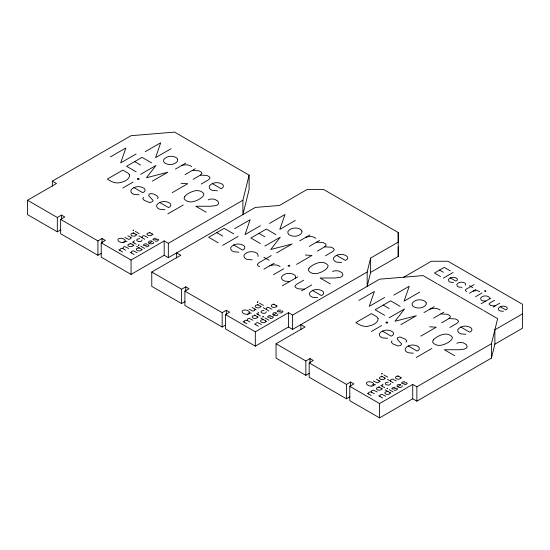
<?xml version="1.0" encoding="UTF-8"?>
<svg xmlns="http://www.w3.org/2000/svg" width="550" height="550" viewBox="0 0 550 550"><rect width="100%" height="100%" fill="white"/><g stroke="black" fill="none" stroke-linecap="round" stroke-linejoin="round"><path stroke-width="0.82" d="M125.682 250.25L122.918 248.655L123.193 247.225L124.85 246.579L128.721 248.497M249.947 321.998L247.184 320.403L247.459 318.972L249.116 318.326L252.986 320.238M300.884 329.691L300.891 324.624L305.03 327.016L276.038 343.757L276.038 358.105L305.855 375.32L309.306 373.333M374.213 393.745L371.456 392.15L371.724 390.713L373.381 390.074L377.259 391.985M101.372 253.275L97.921 255.269L60.638 233.743L60.638 219.395L97.921 240.921L102.059 238.528L105.373 240.439L101.234 242.832L101.234 257.18L131.058 274.402L164.196 255.269L168.334 257.661L255.324 207.439L279.489 205.446L307.099 189.502L323.668 189.502L398.234 232.547L398.228 242.117L370.618 258.06L367.166 272.009L367.166 286.357L370.618 272.408L398.228 256.465L398.234 246.902M349.903 396.77L346.452 398.764L309.169 377.238L309.169 362.89L346.452 384.409L350.597 382.023L353.911 383.934L349.766 386.327L349.766 400.675L379.589 417.89L412.727 398.764L412.727 384.409L416.873 386.801L491.432 343.757L497.647 318.643L483.56 310.516M412.727 398.764L416.873 401.149L416.873 386.801M416.873 401.149L491.432 358.105L491.432 343.757M491.432 358.105L494.883 344.156L494.883 329.808L522.5 313.864M130.646 237.332L130.371 238.769L128.707 239.408L124.836 237.497M254.911 309.079L254.636 310.509L252.979 311.149L249.109 309.238M379.177 380.827L378.902 382.257L377.245 382.896L373.374 380.985M258.005 256.438L258.026 254.719L257.283 253.454C253.385 250.656 246.888 251.061 244.014 255.145L244.035 256.864L244.75 258.122L246.971 259.407L252.127 259.834M295.577 278.128L295.604 276.416L294.855 275.144C290.957 272.346 284.46 272.752 281.586 276.836L281.607 278.554L282.322 279.812L284.543 281.098L289.699 281.524M465.692 285.161L465.231 283.271C462.763 281.497 458.645 281.758 456.823 284.343L457.291 286.227L458.7 287.045L461.966 287.313M489.493 298.904L489.033 297.014C486.564 295.24 482.446 295.494 480.631 298.086L481.092 299.97L482.501 300.788L485.767 301.056M249.109 175.154L249.109 189.502L242.894 214.617L242.894 200.262L249.109 175.154L174.549 132.11L131.058 135.692L52.353 181.136L52.353 186.196M157.472 198.646L158.221 197.354L156.75 195.663L154.529 194.384L151.58 193.518L149.359 193.964L148.637 195.222L149.38 196.515L153.051 200.337A3.644 2.104 0 0 1 149.373 202.462L144.217 200.337L142.732 198.626L143.481 197.361M406.003 342.134L406.752 340.842L405.281 339.157L400.111 337.006L397.891 337.452L397.169 338.711L397.918 340.003L401.582 343.826A3.644 2.104 0 0 1 397.904 345.95L392.748 343.826L391.263 342.121L392.013 340.849M193.112 179.321L200.482 175.072L201.974 173.374L201.204 172.088L199.004 170.816L192.363 170.39M317.377 251.068L324.748 246.819L326.239 245.114L325.469 243.836L323.269 242.564L316.635 242.131M441.65 322.816L449.013 318.56L450.512 316.862L449.735 315.576L447.542 314.311L440.901 313.878M60.775 229.838L57.324 231.832L27.5 214.617L27.5 200.262L56.499 183.521L52.353 181.136M110.371 156.929L125.854 147.991L120.704 162.896L136.187 153.959M145.228 151.676L160.71 142.746L155.567 157.644L171.043 148.706M27.5 200.262L57.324 217.484L61.469 215.091L64.783 217.002L60.638 219.395M140.559 174.357L156.035 165.419L146.451 177.753L167.819 172.219L152.343 181.156M122.843 187.997L133.155 182.043M133.904 187.577L142.746 192.686L144.217 191.833A5.851 3.376 0 0 0 144.217 188.43C140.319 185.632 133.822 186.038 130.948 190.121L130.969 191.84L131.684 193.098L133.904 194.384L139.061 194.81M175.416 169.104L185.728 163.151M184.999 174.639L195.312 168.685M172.239 192.644L187.715 183.707L181.101 183.288M159.692 202.469L168.534 207.57L170.005 206.724A5.851 3.376 0 0 0 170.005 203.321C166.107 200.523 159.61 200.929 156.736 205.012L156.757 206.731L157.472 207.989L159.692 209.275L164.849 209.694M201.224 184.009L208.594 179.754L210.066 178.042L209.316 176.77L207.096 175.491L200.482 175.072M212.266 183.576L221.1 188.678L222.571 187.825A5.851 3.376 0 0 0 222.571 184.429C218.673 181.624 212.176 182.029 209.303 186.12L209.33 187.832L210.038 189.097L212.266 190.383L217.415 190.802M167.784 213.943L183.26 205.006M134.509 240.687L133.403 241.643L133.959 242.921M208.312 199.87L209.062 199.437A6.181 3.568 0 0 1 214.954 199.437L217.903 201.135L218.625 203.28A4.799 2.771 0 0 1 214.232 205.817L210.533 206.25L195.807 206.25L206.119 212.204M149.009 243.32L152.322 241.409L151.772 241.093A2.193 1.265 0 0 0 149.559 241.093L148.727 241.574L148.459 242.688L150.659 243.966L153.429 243.32L153.704 242.206M101.234 242.832L131.058 260.054L164.196 240.921L168.334 243.313L242.894 200.262M185.041 301.586L181.589 303.579L151.766 286.357L151.766 272.009L180.764 255.269L176.619 252.876L176.619 257.943M234.637 228.669L250.119 219.739L244.977 234.637L260.452 225.699M222.654 245.369L238.129 236.431M269.5 223.424L284.976 214.486L279.833 229.391L295.309 220.454M233.716 244.949L242.55 250.051L244.021 249.198A5.851 3.376 0 0 0 244.021 245.802C240.123 242.997 233.626 243.403 230.752 247.493L230.78 249.205L231.488 250.47L233.716 251.749L238.865 252.175M151.766 272.009L181.589 289.231L185.735 286.839L189.049 288.75L184.903 291.143L184.903 305.491L222.186 327.016L225.637 325.022M264.825 246.097L280.301 237.16L270.717 249.501L292.084 243.966L276.609 252.904M271.288 255.571L258.754 262.804L257.29 264.516L258.005 265.774L259.504 266.64M299.681 240.852L309.994 234.898M263.897 269.177L274.209 263.223M309.265 246.386L319.577 240.433M273.481 274.711L283.793 268.757M296.505 264.392L311.981 255.454L305.367 255.035M184.903 291.143L222.186 312.668L226.325 310.276L229.639 312.187L225.5 314.579L225.5 328.928L255.324 346.149L288.461 327.016L292.607 329.409L379.589 279.187L423.087 275.598L437.168 283.731M325.49 255.75L332.86 251.501L334.331 249.789L333.582 248.518L331.361 247.232L324.748 246.819M282.343 285.766L297.798 276.843M336.531 255.324L345.366 260.425L346.837 259.572A5.851 3.376 0 0 0 346.837 256.169C342.946 253.371 336.449 253.777 333.568 257.868L333.596 259.579L334.311 260.844L336.531 262.123L341.688 262.549M303.669 280.232L296.306 284.488L294.841 286.192L295.577 287.471L297.798 288.75L304.418 289.169M258.775 312.434L257.668 313.383L258.225 314.669M332.578 271.611L333.327 271.178A6.181 3.568 0 0 1 339.219 271.178L342.169 272.882L342.891 275.028A4.799 2.771 0 0 1 338.498 277.564L334.799 277.998L320.072 277.998L330.385 283.951M301.469 290.868L311.781 284.921M312.503 290.441L321.344 295.543L322.816 294.69A5.851 3.376 0 0 0 322.816 291.287C318.918 288.489 312.421 288.894 309.547 292.985L309.567 294.697L310.282 295.962L312.503 297.241L317.659 297.667M273.274 315.067L276.588 313.156L276.038 312.833A2.193 1.265 0 0 0 273.831 312.833L272.993 313.314L272.724 314.435L274.931 315.707L276.863 315.549L277.695 315.067L277.97 313.954M225.5 314.579L255.324 331.801L288.461 312.668L292.607 315.061L367.166 272.009M358.909 300.417L374.385 291.479L369.243 306.384L384.718 297.447M403.755 277.193L431.365 261.25L447.941 261.25L522.5 304.294L522.5 328.212L494.883 344.156M393.766 295.171L409.241 286.234L404.099 301.132L419.574 292.201M443.293 278.149L453.097 272.491M276.038 343.757L305.855 360.972L310.001 358.579L313.314 360.498L309.169 362.89M450.299 277.881L455.902 281.119L456.83 280.576A3.706 2.138 0 0 0 456.83 278.424C454.362 276.65 450.251 276.904 448.429 279.496L448.889 281.38L450.299 282.191L453.564 282.466M389.091 317.845L404.573 308.907L394.982 321.248L416.357 315.714L400.874 324.651M371.381 331.485L381.686 325.531M382.436 331.066L391.277 336.174L392.748 335.321A5.851 3.376 0 0 0 392.748 331.918C388.85 329.12 382.353 329.526 379.479 333.616L379.5 335.328L380.215 336.593L382.436 337.872L387.592 338.298M423.947 312.593L434.259 306.646M474.1 284.611L466.166 289.197L465.238 290.276L466.641 291.624M469.425 293.232L475.956 289.465M433.538 318.127L443.843 312.18M475.496 296.739L482.027 292.971M420.771 336.132L436.253 327.202L429.632 326.782M481.112 303.744L490.902 298.093M408.224 345.957L417.065 351.058L418.536 350.212A5.851 3.376 0 0 0 418.536 346.809C414.638 344.011 408.141 344.417 405.268 348.501L405.288 350.219L406.003 351.478L408.224 352.763L413.38 353.189M494.615 300.238L489.954 302.933L489.026 304.012L490.902 305.635L495.089 305.896M449.763 327.498L457.126 323.249L458.597 321.53L457.854 320.265L455.627 318.979L449.013 318.56M493.226 306.976L499.757 303.208M460.797 327.064L469.638 332.166L471.109 331.32A5.851 3.376 0 0 0 471.109 327.917C467.211 325.119 460.714 325.524 457.841 329.608L457.861 331.327L458.576 332.585L460.797 333.871L465.953 334.297M500.218 306.701L505.814 309.939L506.749 309.396A3.706 2.138 0 0 0 506.749 307.244C504.281 305.47 500.163 305.724 498.341 308.316L498.809 310.2L500.218 311.011L503.484 311.279M416.316 357.431L431.791 348.494M383.041 384.182L381.941 385.131L382.491 386.409M456.851 343.358L457.6 342.925A6.181 3.568 0 0 1 463.492 342.925L466.434 344.623L467.163 346.775A4.799 2.771 0 0 1 462.763 349.312L459.071 349.745L444.338 349.745L454.651 355.692M397.54 386.815L400.861 384.897L400.304 384.581A2.193 1.265 0 0 0 398.097 384.581L397.265 385.062L396.99 386.183L399.197 387.454L401.129 387.296L401.961 386.815L402.236 385.694M349.766 386.327L379.589 403.542L412.727 384.409M181.308 165.701C184.621 164.45 188.684 164.312 191.62 166.554M305.573 237.449C308.887 236.197 312.95 236.053 315.886 238.301M269.789 265.774C273.103 264.522 277.166 264.385 280.101 266.626M473.158 291.081L476.905 290.538L479.689 291.617M429.839 309.196C433.159 307.945 437.216 307.801 440.151 310.042M123.736 241.319L127.057 241.319M248.002 313.067L251.322 313.06M372.268 384.814L375.588 384.808M149.985 232.719L147.214 233.351L146.939 234.472L148.046 235.428L150.26 235.744L151.91 235.104L152.192 233.991M133.959 233.193L132.021 233.351L131.189 233.833L130.914 234.946L132.021 235.902L134.234 236.218L135.884 235.579L136.159 234.465M139.769 238.611L136.998 239.25L136.73 240.371L137.83 241.319L140.044 241.636L141.701 241.003L141.976 239.889M130.934 243.719L128.164 244.351L127.889 245.472L128.996 246.428L131.209 246.744L132.859 246.104L133.134 244.991M139.349 247.947L136.579 248.586L136.304 249.707L137.411 250.656L139.624 250.972L141.274 250.339L141.549 249.226M274.251 304.459L272.312 304.618L271.48 305.099L271.212 306.219L272.312 307.168L274.526 307.484L276.183 306.852L276.457 305.731M258.225 304.941L256.286 305.092L255.454 305.573L255.179 306.694L256.286 307.643L258.5 307.959L260.15 307.326L260.432 306.212M264.034 310.358L261.264 310.998L260.996 312.118L262.103 313.067L264.316 313.383L265.966 312.751L266.241 311.63M255.2 315.459L252.429 316.099L252.154 317.219L253.261 318.168L255.475 318.484L257.125 317.852L257.407 316.731M263.615 319.694L261.676 319.853L260.844 320.334L260.569 321.454L261.676 322.403L263.89 322.719L265.54 322.087L265.815 320.966M398.516 376.207L396.584 376.365L395.746 376.846L395.478 377.967L396.584 378.916L398.798 379.232L400.448 378.599L400.723 377.479M382.491 376.681L380.552 376.839L379.72 377.321L379.452 378.441L380.552 379.39L382.766 379.706L384.422 379.074L384.697 377.953M388.307 382.106L385.536 382.745L385.261 383.859L386.368 384.814L388.582 385.131L390.232 384.491L390.507 383.377M379.466 387.207L376.695 387.846L376.427 388.96L377.527 389.916L379.741 390.232L381.397 389.599L381.672 388.479M387.881 391.442L385.11 392.081L384.842 393.195L385.942 394.151L388.156 394.467L389.812 393.828L390.087 392.714M156.2 238.219L154.261 238.377L152.866 239.498L153.972 240.137L157.293 239.174A1.368 0.791 0 0 1 158.675 239.972L157.293 241.093L155.361 241.251M146.527 243.801L144.588 243.959L143.192 245.08L144.299 245.719L147.62 244.757A1.368 0.791 0 0 1 149.002 245.554L147.62 246.675L145.688 246.833M280.466 309.966L278.527 310.124L277.131 311.238L278.238 311.877L281.559 310.922A1.368 0.791 0 0 1 282.941 311.719L281.559 312.833L279.627 312.991M270.793 315.549L268.854 315.707L267.465 316.827L268.565 317.46L271.893 316.504A1.368 0.791 0 0 1 273.268 317.302L271.893 318.416L269.954 318.581M404.731 381.714L402.793 381.865L401.404 382.986L402.504 383.625L405.831 382.669A1.368 0.791 0 0 1 407.213 383.467L405.831 384.581L403.893 384.739M395.065 387.296L393.126 387.454L391.731 388.568L392.837 389.207L396.158 388.252A1.368 0.791 0 0 1 397.54 389.049L396.158 390.163L394.226 390.321M122.918 248.655L121.811 248.332L120.154 248.978L119.873 250.415M247.184 320.403L245.245 320.244L244.145 321.2L244.145 322.156M371.456 392.15L370.349 391.827L368.692 392.466L368.411 393.903M450.312 270.882L444.242 267.376L434.438 273.034L440.509 276.54M469.439 285.697L472.697 287.581M439.56 270.077L443.293 272.229M437.999 284.206L459.951 296.883M460.776 297.357L482.735 310.035M151.642 162.882L142.051 157.348L126.576 166.286L136.159 171.82M275.907 234.623L266.317 229.089L250.841 238.026L260.425 243.561M400.173 306.371L390.589 300.836L375.114 309.774L384.697 315.308M134.667 161.611L140.559 165.014M258.933 233.358L264.825 236.761M383.199 305.099L389.091 308.502M233.736 233.894L224.153 228.36L208.67 237.298L218.261 242.832M263.918 257.283L269.067 260.253M216.762 232.623L222.654 236.026M149.153 232.238L153.017 234.465M273.419 303.978L277.282 306.212M397.684 375.726L401.555 377.96M147.771 237.497L143.907 235.579L142.251 236.218L141.969 237.655M272.044 309.238L268.173 307.319L266.516 307.966L266.234 309.403M396.309 380.985L392.446 379.067L390.789 379.713L390.507 381.15M135.328 231.44L139.191 233.674M259.593 303.188L263.457 305.415M383.859 374.935L387.723 377.163M138.93 235.902L144.733 239.25M263.196 307.643L268.998 310.998M387.461 379.39L393.271 382.745M133.121 232.712L136.991 234.946M257.393 304.459L261.257 306.687M381.659 376.2L385.522 378.434M127.882 235.737L131.746 237.971M252.147 307.484L256.011 309.719M376.413 379.232L380.284 381.459M140.711 246.201L144.581 248.428M264.983 317.941L268.847 320.176M389.249 389.689L393.112 391.923M132.303 241.966L136.166 244.2M256.568 313.713L260.432 315.941M380.834 385.454L384.704 387.688M136.579 246.352L142.381 249.7M260.844 318.093L266.647 321.447M385.11 389.84L390.913 393.188M130.096 243.238L133.966 245.465M254.368 314.978L258.232 317.212M378.634 386.726L382.498 388.96M137.136 252.725L133.272 250.807L131.615 251.453L131.333 252.89M261.401 324.472L257.538 322.554L255.881 323.201L255.599 324.637M385.674 396.22L381.803 394.302L380.146 394.941L379.864 396.378M130.226 252.251L134.097 254.485M254.492 323.998L258.363 326.232M378.764 395.746L382.628 397.973M118.772 249.776L122.636 252.01M243.038 321.523L246.902 323.751M367.304 393.264L371.174 395.498M398.234 232.547L398.228 256.465M379.589 403.542L379.589 417.89M370.618 258.06L370.618 272.408M350.597 382.023L350.597 386.237M346.452 384.409L346.452 398.764M310.001 358.579L310.001 362.801M305.855 360.972L305.855 375.32M292.607 315.061L292.607 329.409M288.461 312.668L288.461 327.016M255.324 331.801L255.324 346.149M226.325 310.276L226.325 314.497M222.186 312.668L222.186 327.016M185.735 286.839L185.735 291.06M181.589 289.231L181.589 303.579M168.334 243.313L168.334 257.661M164.196 240.921L164.196 255.269M131.058 260.054L131.058 274.402M102.059 238.528L102.059 242.749M97.921 240.921L97.921 255.269M61.469 215.091L61.469 219.312M57.324 217.484L57.324 231.832M129.484 174.824L129.463 176.509L128.734 177.794A13.035 7.521 0 0 1 120.649 182.462C115.899 184.009 111.203 181.768 107.367 179.059L122.843 170.129L128.012 173.113L129.484 174.824M177.657 159.335L177.636 161.047C174.762 165.137 168.272 165.536 164.381 162.731L163.666 161.473L163.646 159.754C166.519 155.671 173.016 155.265 176.907 158.063L177.657 159.335M301.923 231.076L301.902 232.794C299.035 236.878 292.538 237.277 288.647 234.479L287.932 233.214L287.911 231.502C290.785 227.411 297.282 227.006 301.18 229.811L301.923 231.076M378.015 318.312L377.994 319.997L377.272 321.282A13.035 7.521 0 0 1 369.181 325.951C364.43 327.498 359.741 325.256 355.898 322.554L371.381 313.617L376.544 316.601L378.015 318.312M426.195 302.823L426.168 304.535C423.301 308.626 416.804 309.024 412.913 306.226L412.197 304.961L412.177 303.249C415.051 299.159 421.547 298.753 425.446 301.551L426.195 302.823M137.596 178.647L137.576 179.492L139.074 179.492L139.047 178.647L137.596 178.647M288.234 265.361L288.214 266.207L289.706 266.207L289.685 265.361L288.234 265.361M386.127 322.135L386.107 322.981L387.606 322.981L387.578 322.135L386.127 322.135M484.839 290.812L484.825 291.356L485.774 291.356L485.76 290.812L484.839 290.812M184.745 196.467L184.037 198.605C186.031 201.747 190.197 202.469 193.586 201.568A21.154 12.217 0 0 0 203.17 196.034L203.919 193.93C201.926 190.747 197.739 190.087 194.336 190.933A21.801 12.588 0 0 0 184.745 196.467M309.011 268.207L308.303 270.353C310.296 273.488 314.462 274.216 317.852 273.316A21.154 12.217 0 0 0 327.436 267.781L328.185 265.671C326.198 262.494 322.004 261.834 318.601 262.673A21.801 12.588 0 0 0 309.011 268.207M433.283 339.955L432.568 342.093C434.569 345.235 438.728 345.957 442.118 345.056A21.154 12.217 0 0 0 451.708 339.522L452.451 337.418C450.464 334.235 446.27 333.575 442.867 334.421A21.801 12.588 0 0 0 433.283 339.955M133.671 230.161L133.114 230.478L133.671 230.161M139.054 244.915L138.504 245.238L139.054 244.915M257.936 301.909L257.379 302.225L257.936 301.909M263.326 316.663L262.769 316.979L263.326 316.663M382.202 373.649L381.652 373.973L382.202 373.649M387.592 388.41L387.042 388.726L387.592 388.41M123.186 242.598L121.241 242.433A5.026 2.901 0 0 1 118.209 240.687A3.149 1.822 0 0 1 118.209 239.085A2.626 1.513 0 0 1 120.147 238.288A3.149 1.822 0 0 1 122.086 238.446A5.026 2.901 0 0 1 125.118 240.199L125.393 241.319A2.654 1.533 0 0 1 123.186 242.598M247.452 314.339L245.513 314.181A5.026 2.901 0 0 1 242.474 312.428A3.149 1.822 0 0 1 242.474 310.832A2.626 1.513 0 0 1 244.413 310.035A3.149 1.822 0 0 1 246.352 310.193A5.026 2.901 0 0 1 249.384 311.946L249.659 313.067A2.654 1.533 0 0 1 247.452 314.339M371.717 386.086L369.779 385.928A5.026 2.901 0 0 1 366.747 384.175A3.149 1.822 0 0 1 366.747 382.573A2.626 1.513 0 0 1 368.679 381.783A3.149 1.822 0 0 1 370.618 381.941A5.026 2.901 0 0 1 373.656 383.687L373.931 384.808A2.654 1.533 0 0 1 371.717 386.086"/></g></svg>
